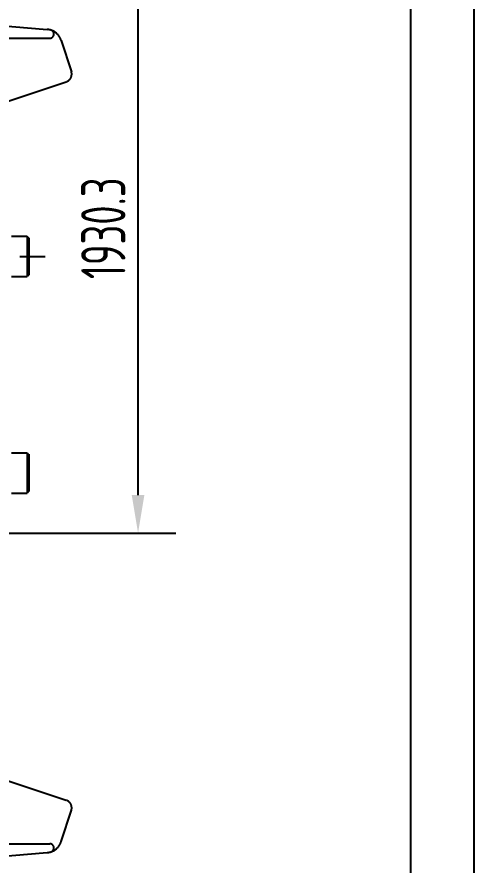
# Model space of a CAD drawing. Header units: millimetres. Extents: x 0 to 16800, y -462 to 11880.
# Drawn here: x 15353 to 16800, y 4669 to 7355 of the extents above; entities that cross this region are included whole.
import ezdxf

# ---------------------------------------------------------------- set-up
doc = ezdxf.new("R2010")
doc.units = ezdxf.units.MM
doc.header["$LTSCALE"] = 400
doc.linetypes.add('G', pattern=[2, 1.25, -0.25, 0.25, -0.25])
doc.linetypes.add('K', pattern=[2.5, 1.25, -0.25, 0.25, -0.25, 0.25, -0.25])
for name, color, linetype in [('01', 7, 'Continuous'), ('02', 1, 'Continuous'), ('05', 4, 'G'), ('07', 6, 'K'), ('08', 1, 'Continuous')]:
    doc.layers.add(name, color=color, linetype=linetype)
doc.styles.get("Standard").update_dxf_attribs({"font": 'isocp', "width": 0.707, "bigfont": 'intecad.shx'})
doc.dimstyles.new('INTE', dxfattribs={"dimscale": 40, "dimtxt": 3.5, "dimasz": 3, "dimexe": 3, "dimexo": 0, "dimgap": 1, "dimtad": 1, "dimdec": 1, "dimdsep": 46, "dimtxsty": 'Standard', "dimcen": 0, "dimclrd": 1, "dimclre": 1, "dimclrt": 3, "dimaunit": 1, "dimadec": 0, "dimazin": 0, "dimtfac": 1, "dimtdec": 1, "dimtmove": 0, "dimatfit": 0, "dimfxl": 1, "dimarcsym": 0})

# ---------------------------------------------------------------- blocks, each defined once
blk = doc.blocks.new('*D49')
at = {"layer": '08', "color": 1, "lineweight": -2}
for p, q in [((12477.8, 7651), (15856.2, 7651)), ((15736.2, 5840.7), (15736.2, 7531)), ((14180, 5720.7), (15856.2, 5720.7))]:
    blk.add_line(p, q, dxfattribs=at)
at = {"layer": '08', "color": 1}
for points in [[(15716.2, 7531), (15756.2, 7531), (15736.2, 7651)], [(15716.2, 5840.7), (15756.2, 5840.7), (15736.2, 5720.7)]]:
    blk.add_solid(points, dxfattribs=at)
at = {"layer": 'Defpoints', "color": 0}
for p in [(12477.8, 7651), (15736.2, 7651), (14180, 5720.7)]:
    blk.add_point(p, dxfattribs=at)
at = {"layer": '08', "color": 3, "insert": (15626.2, 6685.9), "char_height": 140, "attachment_point": 5, "rotation": 90}
blk.add_mtext('1930.3', dxfattribs=at)
blk = doc.blocks.new('werwer')
at = {"layer": '07', "color": 6, "linetype": 'K'}
for p, q in [((11319.7, 15284.6), (11597.9, 15261.4)), ((11381.7, 15233.6), (11605.8, 15233.6)), ((11642.2, 15226.3), (11674, 15127.6)), ((11376.6, 15001.3), (11657.8, 15095.6)), ((11484.2, 14606.5), (11534.2, 14606.5)), ((11534.2, 14606.5), (11534.2, 14478.5)), ((11534.2, 14601.5), (11539.2, 14601.5)), ((11539.2, 14601.5), (11539.2, 14483.5)), ((11511, 14542.5), (11591.4, 14542.5)), ((11534.2, 14483.5), (11539.2, 14483.5)), ((11484.2, 14478.5), (11534.2, 14478.5)), ((11484.2, 13920.7), (11534.2, 13920.7)), ((11534.2, 13920.7), (11534.2, 13792.7)), ((11534.2, 13915.7), (11539.2, 13915.7)), ((11539.2, 13915.7), (11539.2, 13797.7)), ((11484.2, 13792.7), (11534.2, 13792.7)), ((11534.2, 13797.7), (11539.2, 13797.7)), ((11376.6, 12914.3), (11657.8, 12820)), ((11642.2, 12689.3), (11674, 12788)), ((11381.7, 12682), (11605.8, 12682)), ((11319.7, 12631), (11597.9, 12654.1))]:
    blk.add_line(p, q, dxfattribs=at)
for centre, radius, start, end in [((11593.6, 15210.6), 51, 17.879, 85.2364), ((11605.8, 15246.6), 13, 270, 71.3354), ((11649.7, 15119.8), 25.5, 288.541, 17.879), ((11649.7, 12795.8), 25.5, 342.121, 71.459), ((11593.6, 12705), 51, 274.7636, 342.121), ((11605.8, 12669), 13, 288.6646, 90)]:
    blk.add_arc(centre, radius, start, end, dxfattribs=at)
blk = doc.blocks.new('*U191')
at = {"layer": '01'}
blk.add_lwpolyline([(415, 5), (415, 292)], dxfattribs=at)
at = {"layer": '02'}
blk.add_lwpolyline([(420, 0), (420, 297)], dxfattribs=at)

msp = doc.modelspace()

# ---------------------------------------------------------------- block references
at = {"layer": '01', "xscale": 40, "yscale": 40, "zscale": 40}
msp.add_blockref('*U191', (0, 0), dxfattribs=at)
at = {"layer": '05'}
msp.add_blockref('werwer', (3851.05, -7945.64), dxfattribs=at)

# ---------------------------------------------------------------- dimensions: what is measured, and where the dimension line sits
at = {"layer": '08'}
dim = msp.add_linear_dim(base=(15736.17, 7651.02), p1=(14179.99, 5720.72), p2=(12477.79, 7651.02), angle=90, dimstyle='INTE', dxfattribs=at)
dim.commit()
dim.dimension.update_dxf_attribs({"geometry": '*D49', "text_midpoint": (15626.17, 6685.87)})

doc.saveas('drawing.dxf')
